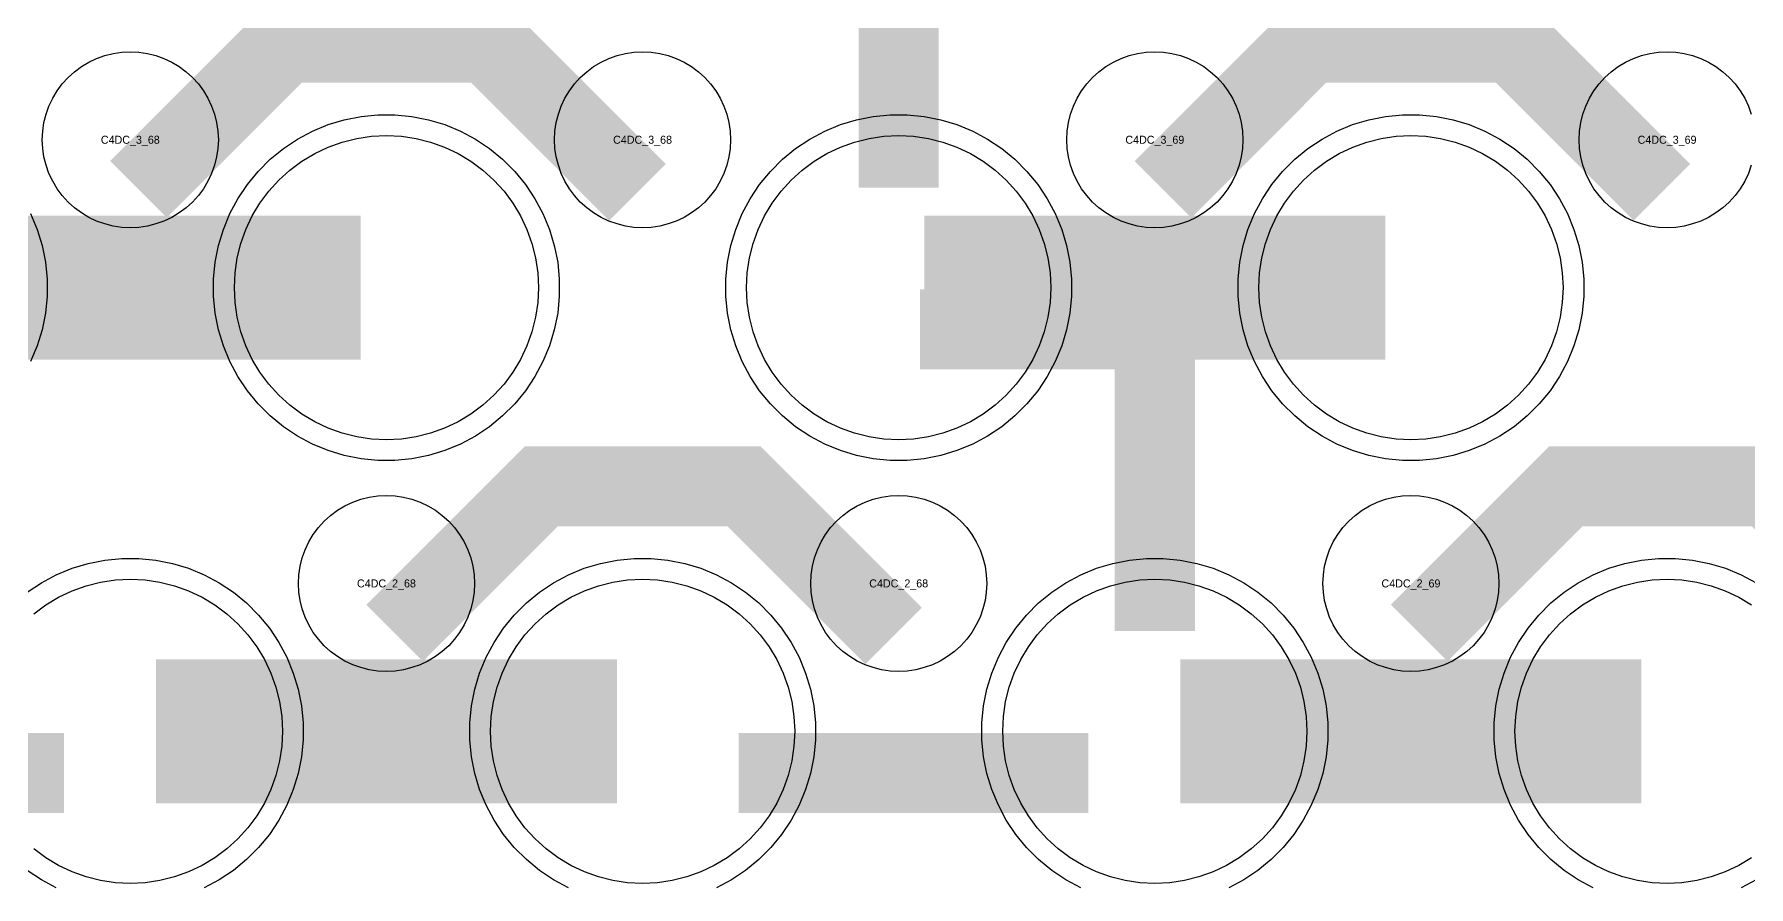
# Model space of a CAD drawing. Extents: x -11880 to 11880, y -14992 to 14992.
# Drawn here: x 9730 to 10266, y -14611 to -14345 of the extents above; entities that cross this region are included whole.
import ezdxf
from ezdxf.enums import TextEntityAlignment as Align

# ---------------------------------------------------------------- set-up
doc = ezdxf.new("R2010")
doc.units = 0
doc.header["$MEASUREMENT"] = 0
for name, color, linetype in [('GDS_775_DT_237', 138, 'CONTINUOUS'), ('RDL1_FS', 34, 'CONTINUOUS'), ('RDL_BS', 160, 'CONTINUOUS')]:
    doc.layers.add(name, color=color, linetype=linetype)

msp = doc.modelspace()

# ---------------------------------------------------------------- linework, layer by layer
at = {"layer": 'RDL1_FS', "color": 241, "true_color": 0xf7abae}
for points in [[(9840, -14471.379), (9835.343, -14471.15), (9830.732, -14470.466), (9826.209, -14469.334), (9821.819, -14467.762), (9817.605, -14465.77), (9813.605, -14463.372), (9809.86, -14460.594), (9806.406, -14457.464), (9803.276, -14454.01), (9800.498, -14450.265), (9798.1, -14446.265), (9796.108, -14442.051), (9794.536, -14437.661), (9793.404, -14433.138), (9792.72, -14428.527), (9792.491, -14423.87), (9792.72, -14419.213), (9793.404, -14414.602), (9794.536, -14410.079), (9796.108, -14405.689), (9798.1, -14401.475), (9800.498, -14397.475), (9803.276, -14393.73), (9806.406, -14390.276), (9809.86, -14387.146), (9813.605, -14384.368), (9817.605, -14381.97), (9821.819, -14379.978), (9826.209, -14378.406), (9830.732, -14377.274), (9835.343, -14376.59), (9840, -14376.361), (9844.657, -14376.59), (9849.268, -14377.274), (9853.791, -14378.406), (9858.181, -14379.978), (9862.395, -14381.97), (9866.395, -14384.368), (9870.14, -14387.146), (9873.594, -14390.276), (9876.724, -14393.73), (9879.502, -14397.475), (9881.9, -14401.475), (9883.892, -14405.689), (9885.464, -14410.079), (9886.596, -14414.602), (9887.28, -14419.213), (9887.509, -14423.87), (9887.28, -14428.527), (9886.596, -14433.138), (9885.464, -14437.661), (9883.892, -14442.051), (9881.9, -14446.265), (9879.502, -14450.265), (9876.724, -14454.01), (9873.594, -14457.464), (9870.14, -14460.594), (9866.395, -14463.372), (9862.395, -14465.77), (9858.181, -14467.762), (9853.791, -14469.334), (9849.268, -14470.466), (9844.657, -14471.15)], [(10000, -14471.379), (9995.343, -14471.15), (9990.732, -14470.466), (9986.209, -14469.334), (9981.819, -14467.762), (9977.605, -14465.77), (9973.605, -14463.372), (9969.86, -14460.594), (9966.406, -14457.464), (9963.276, -14454.01), (9960.498, -14450.265), (9958.1, -14446.265), (9956.108, -14442.051), (9954.536, -14437.661), (9953.404, -14433.138), (9952.72, -14428.527), (9952.491, -14423.87), (9952.72, -14419.213), (9953.404, -14414.602), (9954.536, -14410.079), (9956.108, -14405.689), (9958.1, -14401.475), (9960.498, -14397.475), (9963.276, -14393.73), (9966.406, -14390.276), (9969.86, -14387.146), (9973.605, -14384.368), (9977.605, -14381.97), (9981.819, -14379.978), (9986.209, -14378.406), (9990.732, -14377.274), (9995.343, -14376.59), (10000, -14376.361), (10004.657, -14376.59), (10009.268, -14377.274), (10013.791, -14378.406), (10018.181, -14379.978), (10022.395, -14381.97), (10026.395, -14384.368), (10030.14, -14387.146), (10033.594, -14390.276), (10036.724, -14393.73), (10039.502, -14397.475), (10041.9, -14401.475), (10043.892, -14405.689), (10045.464, -14410.079), (10046.596, -14414.602), (10047.28, -14419.213), (10047.509, -14423.87), (10047.28, -14428.527), (10046.596, -14433.138), (10045.464, -14437.661), (10043.892, -14442.051), (10041.9, -14446.265), (10039.502, -14450.265), (10036.724, -14454.01), (10033.594, -14457.464), (10030.14, -14460.594), (10026.395, -14463.372), (10022.395, -14465.77), (10018.181, -14467.762), (10013.791, -14469.334), (10009.268, -14470.466), (10004.657, -14471.15)], [(10160, -14471.379), (10155.343, -14471.15), (10150.732, -14470.466), (10146.209, -14469.334), (10141.819, -14467.762), (10137.605, -14465.77), (10133.605, -14463.372), (10129.86, -14460.594), (10126.406, -14457.464), (10123.276, -14454.01), (10120.498, -14450.265), (10118.1, -14446.265), (10116.108, -14442.051), (10114.536, -14437.661), (10113.404, -14433.138), (10112.72, -14428.527), (10112.491, -14423.87), (10112.72, -14419.213), (10113.404, -14414.602), (10114.536, -14410.079), (10116.108, -14405.689), (10118.1, -14401.475), (10120.498, -14397.475), (10123.276, -14393.73), (10126.406, -14390.276), (10129.86, -14387.146), (10133.605, -14384.368), (10137.605, -14381.97), (10141.819, -14379.978), (10146.209, -14378.406), (10150.732, -14377.274), (10155.343, -14376.59), (10160, -14376.361), (10164.657, -14376.59), (10169.268, -14377.274), (10173.791, -14378.406), (10178.181, -14379.978), (10182.395, -14381.97), (10186.395, -14384.368), (10190.14, -14387.146), (10193.594, -14390.276), (10196.724, -14393.73), (10199.502, -14397.475), (10201.9, -14401.475), (10203.892, -14405.689), (10205.464, -14410.079), (10206.596, -14414.602), (10207.28, -14419.213), (10207.509, -14423.87), (10207.28, -14428.527), (10206.596, -14433.138), (10205.464, -14437.661), (10203.892, -14442.051), (10201.9, -14446.265), (10199.502, -14450.265), (10196.724, -14454.01), (10193.594, -14457.464), (10190.14, -14460.594), (10186.395, -14463.372), (10182.395, -14465.77), (10178.181, -14467.762), (10173.791, -14469.334), (10169.268, -14470.466), (10164.657, -14471.15)], [(9920, -14609.944), (9915.343, -14609.715), (9910.732, -14609.031), (9906.209, -14607.899), (9901.819, -14606.327), (9897.605, -14604.335), (9893.605, -14601.937), (9889.86, -14599.159), (9886.406, -14596.029), (9883.276, -14592.575), (9880.498, -14588.83), (9878.1, -14584.83), (9876.108, -14580.616), (9874.536, -14576.226), (9873.404, -14571.703), (9872.72, -14567.092), (9872.491, -14562.435), (9872.72, -14557.778), (9873.404, -14553.167), (9874.536, -14548.644), (9876.108, -14544.254), (9878.1, -14540.04), (9880.498, -14536.04), (9883.276, -14532.295), (9886.406, -14528.841), (9889.86, -14525.711), (9893.605, -14522.933), (9897.605, -14520.535), (9901.819, -14518.543), (9906.209, -14516.971), (9910.732, -14515.839), (9915.343, -14515.155), (9920, -14514.926), (9924.657, -14515.155), (9929.268, -14515.839), (9933.791, -14516.971), (9938.181, -14518.543), (9942.395, -14520.535), (9946.395, -14522.933), (9950.14, -14525.711), (9953.594, -14528.841), (9956.724, -14532.295), (9959.502, -14536.04), (9961.9, -14540.04), (9963.892, -14544.254), (9965.464, -14548.644), (9966.596, -14553.167), (9967.28, -14557.778), (9967.509, -14562.435), (9967.28, -14567.092), (9966.596, -14571.703), (9965.464, -14576.226), (9963.892, -14580.616), (9961.9, -14584.83), (9959.502, -14588.83), (9956.724, -14592.575), (9953.594, -14596.029), (9950.14, -14599.159), (9946.395, -14601.937), (9942.395, -14604.335), (9938.181, -14606.327), (9933.791, -14607.899), (9929.268, -14609.031), (9924.657, -14609.715)], [(10080, -14609.944), (10075.343, -14609.715), (10070.732, -14609.031), (10066.209, -14607.899), (10061.819, -14606.327), (10057.605, -14604.335), (10053.605, -14601.937), (10049.86, -14599.159), (10046.406, -14596.029), (10043.276, -14592.575), (10040.498, -14588.83), (10038.1, -14584.83), (10036.108, -14580.616), (10034.536, -14576.226), (10033.404, -14571.703), (10032.72, -14567.092), (10032.491, -14562.435), (10032.72, -14557.778), (10033.404, -14553.167), (10034.536, -14548.644), (10036.108, -14544.254), (10038.1, -14540.04), (10040.498, -14536.04), (10043.276, -14532.295), (10046.406, -14528.841), (10049.86, -14525.711), (10053.605, -14522.933), (10057.605, -14520.535), (10061.819, -14518.543), (10066.209, -14516.971), (10070.732, -14515.839), (10075.343, -14515.155), (10080, -14514.926), (10084.657, -14515.155), (10089.268, -14515.839), (10093.791, -14516.971), (10098.181, -14518.543), (10102.395, -14520.535), (10106.395, -14522.933), (10110.14, -14525.711), (10113.594, -14528.841), (10116.724, -14532.295), (10119.502, -14536.04), (10121.9, -14540.04), (10123.892, -14544.254), (10125.464, -14548.644), (10126.596, -14553.167), (10127.28, -14557.778), (10127.509, -14562.435), (10127.28, -14567.092), (10126.596, -14571.703), (10125.464, -14576.226), (10123.892, -14580.616), (10121.9, -14584.83), (10119.502, -14588.83), (10116.724, -14592.575), (10113.594, -14596.029), (10110.14, -14599.159), (10106.395, -14601.937), (10102.395, -14604.335), (10098.181, -14606.327), (10093.791, -14607.899), (10089.268, -14609.031), (10084.657, -14609.715)]]:
    msp.add_lwpolyline(points, close=True, dxfattribs=at)
for points in [[(9688.002, -14423.87, 45, 45, 0), (9760.002, -14423.87, 45, 45, 0)], [(9760.002, -14423.87, 45, 45, 0), (9832.002, -14423.87, 45, 45, 0)], [(10008.002, -14423.87, 45, 45, 0), (10080.002, -14423.87, 45, 45, 0)], [(10080.002, -14423.87, 45, 45, 0), (10152.002, -14423.87, 45, 45, 0)], [(9768.002, -14562.435, 45, 45, 0), (9840.002, -14562.435, 45, 45, 0)], [(9840.002, -14562.435, 45, 45, 0), (9912.002, -14562.435, 45, 45, 0)], [(10088.002, -14562.435, 45, 45, 0), (10160.002, -14562.435, 45, 45, 0)], [(10160.002, -14562.435, 45, 45, 0), (10232.002, -14562.435, 45, 45, 0)]]:
    msp.add_lwpolyline(points, format="xyseb", dxfattribs=at)
for points in [[(9729.86, -14525.711), (9733.605, -14522.933), (9737.605, -14520.535), (9741.819, -14518.543), (9746.209, -14516.971), (9750.732, -14515.839), (9755.343, -14515.155), (9760, -14514.926), (9764.657, -14515.155), (9769.268, -14515.839), (9773.791, -14516.971), (9778.181, -14518.543), (9782.395, -14520.535), (9786.395, -14522.933), (9790.14, -14525.711), (9793.594, -14528.841), (9796.724, -14532.295), (9799.502, -14536.04), (9801.9, -14540.04), (9803.892, -14544.254), (9805.464, -14548.644), (9806.596, -14553.167), (9807.28, -14557.778), (9807.509, -14562.435), (9807.28, -14567.092), (9806.596, -14571.703), (9805.464, -14576.226), (9803.892, -14580.616), (9801.9, -14584.83), (9799.502, -14588.83), (9796.724, -14592.575), (9793.594, -14596.029), (9790.14, -14599.159), (9786.395, -14601.937), (9782.395, -14604.335), (9778.181, -14606.327), (9773.791, -14607.899), (9769.268, -14609.031), (9764.657, -14609.715), (9760, -14609.944), (9755.343, -14609.715), (9750.732, -14609.031), (9746.209, -14607.899), (9741.819, -14606.327), (9737.605, -14604.335), (9733.605, -14601.937), (9729.86, -14599.159)], [(10266.395, -14601.937), (10262.395, -14604.335), (10258.181, -14606.327), (10253.791, -14607.899), (10249.268, -14609.031), (10244.657, -14609.715), (10240, -14609.944), (10235.343, -14609.715), (10230.732, -14609.031), (10226.209, -14607.899), (10221.819, -14606.327), (10217.605, -14604.335), (10213.605, -14601.937), (10209.86, -14599.159), (10206.406, -14596.029), (10203.276, -14592.575), (10200.498, -14588.83), (10198.1, -14584.83), (10196.108, -14580.616), (10194.536, -14576.226), (10193.404, -14571.703), (10192.72, -14567.092), (10192.491, -14562.435), (10192.72, -14557.778), (10193.404, -14553.167), (10194.536, -14548.644), (10196.108, -14544.254), (10198.1, -14540.04), (10200.498, -14536.04), (10203.276, -14532.295), (10206.406, -14528.841), (10209.86, -14525.711), (10213.605, -14522.933), (10217.605, -14520.535), (10221.819, -14518.543), (10226.209, -14516.971), (10230.732, -14515.839), (10235.343, -14515.155), (10240, -14514.926), (10244.657, -14515.155), (10249.268, -14515.839), (10253.791, -14516.971), (10258.181, -14518.543), (10262.395, -14520.535), (10266.395, -14522.933)]]:
    msp.add_lwpolyline(points, dxfattribs=at)
at = {"layer": 'RDL_BS', "color": 241, "true_color": 0xf7abae}
for points in [[(10000, -14392.6, 25, 25, 0), (10000, -14285.823, 25, 25, 0)], [(10080, -14531.16, 25, 25, 0), (10080, -14424.383, 25, 25, 0)], [(10092.5, -14436.883, 25, 25, 0), (10006.667, -14436.883, 25, 25, 0)], [(10061.827, -14436.883, 25, 25, 0), (10021.599, -14436.883, 25, 25, 0)], [(9630.016, -14575.448, 25, 25, 0), (9739.281, -14575.448, 25, 25, 0)], [(9950.016, -14575.448, 25, 25, 0), (10059.281, -14575.448, 25, 25, 0)]]:
    msp.add_lwpolyline(points, format="xyseb", dxfattribs=at)
at = {"layer": 'RDL_BS'}
for points in [[(10000, -14321.731, 25, 25, 0), (10000, -14369.119, 25, 25, 0)], [(9762.562, -14393.184, 25, 25, 0), (9808.377, -14347.369, 25, 25, 0), (9841.93, -14347.369, 25, 25, 0)], [(9918.401, -14394.083, 25, 25, 0), (9871.687, -14347.369, 25, 25, 0), (9841.929, -14347.369, 25, 25, 0)], [(10082.562, -14393.184, 25, 25, 0), (10128.377, -14347.369, 25, 25, 0), (10161.93, -14347.369, 25, 25, 0)], [(10238.401, -14394.083, 25, 25, 0), (10191.687, -14347.369, 25, 25, 0), (10161.929, -14347.369, 25, 25, 0)], [(10080, -14460.291, 25, 25, 0), (10080, -14507.679, 25, 25, 0)], [(9842.562, -14531.749, 25, 25, 0), (9888.377, -14485.934, 25, 25, 0), (9921.93, -14485.934, 25, 25, 0)], [(9998.401, -14532.648, 25, 25, 0), (9951.687, -14485.934, 25, 25, 0), (9921.929, -14485.934, 25, 25, 0)], [(10162.562, -14531.749, 25, 25, 0), (10208.377, -14485.934, 25, 25, 0), (10241.93, -14485.934, 25, 25, 0)], [(10318.401, -14532.648, 25, 25, 0), (10271.687, -14485.934, 25, 25, 0), (10241.929, -14485.934, 25, 25, 0)]]:
    msp.add_lwpolyline(points, format="xyseb", dxfattribs=at)
for points in [[(9760, -14405.176), (9757.307, -14405.044), (9754.635, -14404.648), (9752.016, -14403.991), (9749.481, -14403.084), (9747.044, -14401.932), (9744.72, -14400.539), (9742.557, -14398.936), (9740.558, -14397.124), (9738.746, -14395.125), (9737.143, -14392.962), (9735.75, -14390.638), (9734.598, -14388.201), (9733.691, -14385.666), (9733.034, -14383.047), (9732.638, -14380.375), (9732.506, -14377.682), (9732.638, -14374.989), (9733.034, -14372.317), (9733.691, -14369.698), (9734.598, -14367.163), (9735.75, -14364.726), (9737.143, -14362.402), (9738.746, -14360.239), (9740.558, -14358.24), (9742.557, -14356.428), (9744.72, -14354.825), (9747.044, -14353.432), (9749.481, -14352.28), (9752.016, -14351.373), (9754.635, -14350.716), (9757.307, -14350.32), (9760, -14350.188), (9762.693, -14350.32), (9765.365, -14350.716), (9767.984, -14351.373), (9770.519, -14352.28), (9772.956, -14353.432), (9775.28, -14354.825), (9777.443, -14356.428), (9779.442, -14358.24), (9781.254, -14360.239), (9782.857, -14362.402), (9784.25, -14364.726), (9785.402, -14367.163), (9786.309, -14369.698), (9786.966, -14372.317), (9787.362, -14374.989), (9787.494, -14377.682), (9787.362, -14380.375), (9786.966, -14383.047), (9786.309, -14385.666), (9785.402, -14388.201), (9784.25, -14390.638), (9782.857, -14392.962), (9781.254, -14395.125), (9779.442, -14397.124), (9777.443, -14398.936), (9775.28, -14400.539), (9772.956, -14401.932), (9770.519, -14403.084), (9767.984, -14403.991), (9765.365, -14404.648), (9762.693, -14405.044)], [(9920, -14405.176), (9917.307, -14405.044), (9914.635, -14404.648), (9912.016, -14403.991), (9909.481, -14403.084), (9907.044, -14401.932), (9904.72, -14400.539), (9902.557, -14398.936), (9900.558, -14397.124), (9898.746, -14395.125), (9897.143, -14392.962), (9895.75, -14390.638), (9894.598, -14388.201), (9893.691, -14385.666), (9893.034, -14383.047), (9892.638, -14380.375), (9892.506, -14377.682), (9892.638, -14374.989), (9893.034, -14372.317), (9893.691, -14369.698), (9894.598, -14367.163), (9895.75, -14364.726), (9897.143, -14362.402), (9898.746, -14360.239), (9900.558, -14358.24), (9902.557, -14356.428), (9904.72, -14354.825), (9907.044, -14353.432), (9909.481, -14352.28), (9912.016, -14351.373), (9914.635, -14350.716), (9917.307, -14350.32), (9920, -14350.188), (9922.693, -14350.32), (9925.365, -14350.716), (9927.984, -14351.373), (9930.519, -14352.28), (9932.956, -14353.432), (9935.28, -14354.825), (9937.443, -14356.428), (9939.442, -14358.24), (9941.254, -14360.239), (9942.857, -14362.402), (9944.25, -14364.726), (9945.402, -14367.163), (9946.309, -14369.698), (9946.966, -14372.317), (9947.362, -14374.989), (9947.494, -14377.682), (9947.362, -14380.375), (9946.966, -14383.047), (9946.309, -14385.666), (9945.402, -14388.201), (9944.25, -14390.638), (9942.857, -14392.962), (9941.254, -14395.125), (9939.442, -14397.124), (9937.443, -14398.936), (9935.28, -14400.539), (9932.956, -14401.932), (9930.519, -14403.084), (9927.984, -14403.991), (9925.365, -14404.648), (9922.693, -14405.044)], [(10080, -14405.176), (10077.307, -14405.044), (10074.635, -14404.648), (10072.016, -14403.991), (10069.481, -14403.084), (10067.044, -14401.932), (10064.72, -14400.539), (10062.557, -14398.936), (10060.558, -14397.124), (10058.746, -14395.125), (10057.143, -14392.962), (10055.75, -14390.638), (10054.598, -14388.201), (10053.691, -14385.666), (10053.034, -14383.047), (10052.638, -14380.375), (10052.506, -14377.682), (10052.638, -14374.989), (10053.034, -14372.317), (10053.691, -14369.698), (10054.598, -14367.163), (10055.75, -14364.726), (10057.143, -14362.402), (10058.746, -14360.239), (10060.558, -14358.24), (10062.557, -14356.428), (10064.72, -14354.825), (10067.044, -14353.432), (10069.481, -14352.28), (10072.016, -14351.373), (10074.635, -14350.716), (10077.307, -14350.32), (10080, -14350.188), (10082.693, -14350.32), (10085.365, -14350.716), (10087.984, -14351.373), (10090.519, -14352.28), (10092.956, -14353.432), (10095.28, -14354.825), (10097.443, -14356.428), (10099.442, -14358.24), (10101.254, -14360.239), (10102.857, -14362.402), (10104.25, -14364.726), (10105.402, -14367.163), (10106.309, -14369.698), (10106.966, -14372.317), (10107.362, -14374.989), (10107.494, -14377.682), (10107.362, -14380.375), (10106.966, -14383.047), (10106.309, -14385.666), (10105.402, -14388.201), (10104.25, -14390.638), (10102.857, -14392.962), (10101.254, -14395.125), (10099.442, -14397.124), (10097.443, -14398.936), (10095.28, -14400.539), (10092.956, -14401.932), (10090.519, -14403.084), (10087.984, -14403.991), (10085.365, -14404.648), (10082.693, -14405.044)], [(9840, -14543.741), (9837.307, -14543.609), (9834.635, -14543.213), (9832.016, -14542.556), (9829.481, -14541.649), (9827.044, -14540.497), (9824.72, -14539.104), (9822.557, -14537.501), (9820.558, -14535.689), (9818.746, -14533.69), (9817.143, -14531.527), (9815.75, -14529.203), (9814.598, -14526.766), (9813.691, -14524.231), (9813.034, -14521.612), (9812.638, -14518.94), (9812.506, -14516.247), (9812.638, -14513.554), (9813.034, -14510.882), (9813.691, -14508.263), (9814.598, -14505.728), (9815.75, -14503.291), (9817.143, -14500.967), (9818.746, -14498.804), (9820.558, -14496.805), (9822.557, -14494.993), (9824.72, -14493.39), (9827.044, -14491.997), (9829.481, -14490.845), (9832.016, -14489.938), (9834.635, -14489.281), (9837.307, -14488.885), (9840, -14488.753), (9842.693, -14488.885), (9845.365, -14489.281), (9847.984, -14489.938), (9850.519, -14490.845), (9852.956, -14491.997), (9855.28, -14493.39), (9857.443, -14494.993), (9859.442, -14496.805), (9861.254, -14498.804), (9862.857, -14500.967), (9864.25, -14503.291), (9865.402, -14505.728), (9866.309, -14508.263), (9866.966, -14510.882), (9867.362, -14513.554), (9867.494, -14516.247), (9867.362, -14518.94), (9866.966, -14521.612), (9866.309, -14524.231), (9865.402, -14526.766), (9864.25, -14529.203), (9862.857, -14531.527), (9861.254, -14533.69), (9859.442, -14535.689), (9857.443, -14537.501), (9855.28, -14539.104), (9852.956, -14540.497), (9850.519, -14541.649), (9847.984, -14542.556), (9845.365, -14543.213), (9842.693, -14543.609)], [(10000, -14543.741), (9997.307, -14543.609), (9994.635, -14543.213), (9992.016, -14542.556), (9989.481, -14541.649), (9987.044, -14540.497), (9984.72, -14539.104), (9982.557, -14537.501), (9980.558, -14535.689), (9978.746, -14533.69), (9977.143, -14531.527), (9975.75, -14529.203), (9974.598, -14526.766), (9973.691, -14524.231), (9973.034, -14521.612), (9972.638, -14518.94), (9972.506, -14516.247), (9972.638, -14513.554), (9973.034, -14510.882), (9973.691, -14508.263), (9974.598, -14505.728), (9975.75, -14503.291), (9977.143, -14500.967), (9978.746, -14498.804), (9980.558, -14496.805), (9982.557, -14494.993), (9984.72, -14493.39), (9987.044, -14491.997), (9989.481, -14490.845), (9992.016, -14489.938), (9994.635, -14489.281), (9997.307, -14488.885), (10000, -14488.753), (10002.693, -14488.885), (10005.365, -14489.281), (10007.984, -14489.938), (10010.519, -14490.845), (10012.956, -14491.997), (10015.28, -14493.39), (10017.443, -14494.993), (10019.442, -14496.805), (10021.254, -14498.804), (10022.857, -14500.967), (10024.25, -14503.291), (10025.402, -14505.728), (10026.309, -14508.263), (10026.966, -14510.882), (10027.362, -14513.554), (10027.494, -14516.247), (10027.362, -14518.94), (10026.966, -14521.612), (10026.309, -14524.231), (10025.402, -14526.766), (10024.25, -14529.203), (10022.857, -14531.527), (10021.254, -14533.69), (10019.442, -14535.689), (10017.443, -14537.501), (10015.28, -14539.104), (10012.956, -14540.497), (10010.519, -14541.649), (10007.984, -14542.556), (10005.365, -14543.213), (10002.693, -14543.609)], [(10160, -14543.741), (10157.307, -14543.609), (10154.635, -14543.213), (10152.016, -14542.556), (10149.481, -14541.649), (10147.044, -14540.497), (10144.72, -14539.104), (10142.557, -14537.501), (10140.558, -14535.689), (10138.746, -14533.69), (10137.143, -14531.527), (10135.75, -14529.203), (10134.598, -14526.766), (10133.691, -14524.231), (10133.034, -14521.612), (10132.638, -14518.94), (10132.506, -14516.247), (10132.638, -14513.554), (10133.034, -14510.882), (10133.691, -14508.263), (10134.598, -14505.728), (10135.75, -14503.291), (10137.143, -14500.967), (10138.746, -14498.804), (10140.558, -14496.805), (10142.557, -14494.993), (10144.72, -14493.39), (10147.044, -14491.997), (10149.481, -14490.845), (10152.016, -14489.938), (10154.635, -14489.281), (10157.307, -14488.885), (10160, -14488.753), (10162.693, -14488.885), (10165.365, -14489.281), (10167.984, -14489.938), (10170.519, -14490.845), (10172.956, -14491.997), (10175.28, -14493.39), (10177.443, -14494.993), (10179.442, -14496.805), (10181.254, -14498.804), (10182.857, -14500.967), (10184.25, -14503.291), (10185.402, -14505.728), (10186.309, -14508.263), (10186.966, -14510.882), (10187.362, -14513.554), (10187.494, -14516.247), (10187.362, -14518.94), (10186.966, -14521.612), (10186.309, -14524.231), (10185.402, -14526.766), (10184.25, -14529.203), (10182.857, -14531.527), (10181.254, -14533.69), (10179.442, -14535.689), (10177.443, -14537.501), (10175.28, -14539.104), (10172.956, -14540.497), (10170.519, -14541.649), (10167.984, -14542.556), (10165.365, -14543.213), (10162.693, -14543.609)]]:
    msp.add_lwpolyline(points, close=True, dxfattribs=at)
msp.add_lwpolyline([(10266.309, -14385.666), (10265.402, -14388.201), (10264.25, -14390.638), (10262.857, -14392.962), (10261.254, -14395.125), (10259.442, -14397.124), (10257.443, -14398.936), (10255.28, -14400.539), (10252.956, -14401.932), (10250.519, -14403.084), (10247.984, -14403.991), (10245.365, -14404.648), (10242.693, -14405.044), (10240, -14405.176), (10237.307, -14405.044), (10234.635, -14404.648), (10232.016, -14403.991), (10229.481, -14403.084), (10227.044, -14401.932), (10224.72, -14400.539), (10222.557, -14398.936), (10220.558, -14397.124), (10218.746, -14395.125), (10217.143, -14392.962), (10215.75, -14390.638), (10214.598, -14388.201), (10213.691, -14385.666), (10213.034, -14383.047), (10212.638, -14380.375), (10212.506, -14377.682), (10212.638, -14374.989), (10213.034, -14372.317), (10213.691, -14369.698), (10214.598, -14367.163), (10215.75, -14364.726), (10217.143, -14362.402), (10218.746, -14360.239), (10220.558, -14358.24), (10222.557, -14356.428), (10224.72, -14354.825), (10227.044, -14353.432), (10229.481, -14352.28), (10232.016, -14351.373), (10234.635, -14350.716), (10237.307, -14350.32), (10240, -14350.188), (10242.693, -14350.32), (10245.365, -14350.716), (10247.984, -14351.373), (10250.519, -14352.28), (10252.956, -14353.432), (10255.28, -14354.825), (10257.443, -14356.428), (10259.442, -14358.24), (10261.254, -14360.239), (10262.857, -14362.402), (10264.25, -14364.726), (10265.402, -14367.163), (10266.309, -14369.698)], dxfattribs=at)
at = {"layer": 'RDL_BS', "color": 241, "true_color": 0xf7abae}
for points in [[(9837.356, -14477.87), (9832.062, -14477.353), (9826.835, -14476.307), (9821.795, -14474.776), (9816.885, -14472.745), (9812.223, -14470.253), (9807.809, -14467.306), (9803.708, -14463.944), (9799.926, -14460.162), (9796.564, -14456.061), (9793.617, -14451.647), (9791.125, -14446.985), (9789.094, -14442.075), (9787.563, -14437.035), (9786.517, -14431.808), (9786, -14426.514), (9786, -14421.226), (9786.517, -14415.932), (9787.563, -14410.705), (9789.094, -14405.665), (9791.125, -14400.755), (9793.617, -14396.093), (9796.564, -14391.679), (9799.926, -14387.578), (9803.708, -14383.796), (9807.809, -14380.434), (9812.223, -14377.487), (9816.885, -14374.995), (9821.795, -14372.964), (9826.835, -14371.433), (9832.062, -14370.387), (9837.356, -14369.87), (9842.644, -14369.87), (9847.938, -14370.387), (9853.165, -14371.433), (9858.205, -14372.964), (9863.115, -14374.995), (9867.777, -14377.487), (9872.191, -14380.434), (9876.292, -14383.796), (9880.074, -14387.578), (9883.436, -14391.679), (9886.383, -14396.093), (9888.875, -14400.755), (9890.906, -14405.665), (9892.437, -14410.705), (9893.483, -14415.932), (9894, -14421.226), (9894, -14426.514), (9893.483, -14431.808), (9892.437, -14437.035), (9890.906, -14442.075), (9888.875, -14446.985), (9886.383, -14451.647), (9883.436, -14456.061), (9880.074, -14460.162), (9876.292, -14463.944), (9872.191, -14467.306), (9867.777, -14470.253), (9863.115, -14472.745), (9858.205, -14474.776), (9853.165, -14476.307), (9847.938, -14477.353), (9842.644, -14477.87)], [(9997.356, -14477.87), (9992.062, -14477.353), (9986.835, -14476.307), (9981.795, -14474.776), (9976.885, -14472.745), (9972.223, -14470.253), (9967.809, -14467.306), (9963.708, -14463.944), (9959.926, -14460.162), (9956.564, -14456.061), (9953.617, -14451.647), (9951.125, -14446.985), (9949.094, -14442.075), (9947.563, -14437.035), (9946.517, -14431.808), (9946, -14426.514), (9946, -14421.226), (9946.517, -14415.932), (9947.563, -14410.705), (9949.094, -14405.665), (9951.125, -14400.755), (9953.617, -14396.093), (9956.564, -14391.679), (9959.926, -14387.578), (9963.708, -14383.796), (9967.809, -14380.434), (9972.223, -14377.487), (9976.885, -14374.995), (9981.795, -14372.964), (9986.835, -14371.433), (9992.062, -14370.387), (9997.356, -14369.87), (10002.644, -14369.87), (10007.938, -14370.387), (10013.165, -14371.433), (10018.205, -14372.964), (10023.115, -14374.995), (10027.777, -14377.487), (10032.191, -14380.434), (10036.292, -14383.796), (10040.074, -14387.578), (10043.436, -14391.679), (10046.383, -14396.093), (10048.875, -14400.755), (10050.906, -14405.665), (10052.437, -14410.705), (10053.483, -14415.932), (10054, -14421.226), (10054, -14426.514), (10053.483, -14431.808), (10052.437, -14437.035), (10050.906, -14442.075), (10048.875, -14446.985), (10046.383, -14451.647), (10043.436, -14456.061), (10040.074, -14460.162), (10036.292, -14463.944), (10032.191, -14467.306), (10027.777, -14470.253), (10023.115, -14472.745), (10018.205, -14474.776), (10013.165, -14476.307), (10007.938, -14477.353), (10002.644, -14477.87)], [(10157.356, -14477.87), (10152.062, -14477.353), (10146.835, -14476.307), (10141.795, -14474.776), (10136.885, -14472.745), (10132.223, -14470.253), (10127.809, -14467.306), (10123.708, -14463.944), (10119.926, -14460.162), (10116.564, -14456.061), (10113.617, -14451.647), (10111.125, -14446.985), (10109.094, -14442.075), (10107.563, -14437.035), (10106.517, -14431.808), (10106, -14426.514), (10106, -14421.226), (10106.517, -14415.932), (10107.563, -14410.705), (10109.094, -14405.665), (10111.125, -14400.755), (10113.617, -14396.093), (10116.564, -14391.679), (10119.926, -14387.578), (10123.708, -14383.796), (10127.809, -14380.434), (10132.223, -14377.487), (10136.885, -14374.995), (10141.795, -14372.964), (10146.835, -14371.433), (10152.062, -14370.387), (10157.356, -14369.87), (10162.644, -14369.87), (10167.938, -14370.387), (10173.165, -14371.433), (10178.205, -14372.964), (10183.115, -14374.995), (10187.777, -14377.487), (10192.191, -14380.434), (10196.292, -14383.796), (10200.074, -14387.578), (10203.436, -14391.679), (10206.383, -14396.093), (10208.875, -14400.755), (10210.906, -14405.665), (10212.437, -14410.705), (10213.483, -14415.932), (10214, -14421.226), (10214, -14426.514), (10213.483, -14431.808), (10212.437, -14437.035), (10210.906, -14442.075), (10208.875, -14446.985), (10206.383, -14451.647), (10203.436, -14456.061), (10200.074, -14460.162), (10196.292, -14463.944), (10192.191, -14467.306), (10187.777, -14470.253), (10183.115, -14472.745), (10178.205, -14474.776), (10173.165, -14476.307), (10167.938, -14477.353), (10162.644, -14477.87)]]:
    msp.add_lwpolyline(points, close=True, dxfattribs=at)
for points in [[(9728.875, -14400.755), (9730.906, -14405.665), (9732.437, -14410.705), (9733.483, -14415.932), (9734, -14421.226), (9734, -14426.514), (9733.483, -14431.808), (9732.437, -14437.035), (9730.906, -14442.075), (9728.875, -14446.985)], [(9727.809, -14518.999), (9732.223, -14516.052), (9736.885, -14513.56), (9741.795, -14511.529), (9746.835, -14509.998), (9752.062, -14508.952), (9757.356, -14508.435), (9762.644, -14508.435), (9767.938, -14508.952), (9773.165, -14509.998), (9778.205, -14511.529), (9783.115, -14513.56), (9787.777, -14516.052), (9792.191, -14518.999), (9796.292, -14522.361), (9800.074, -14526.143), (9803.436, -14530.244), (9806.383, -14534.658), (9808.875, -14539.32), (9810.906, -14544.23), (9812.437, -14549.27), (9813.483, -14554.497), (9814, -14559.791), (9814, -14565.079), (9813.483, -14570.373), (9812.437, -14575.6), (9810.906, -14580.64), (9808.875, -14585.55), (9806.383, -14590.212), (9803.436, -14594.626), (9800.074, -14598.727), (9796.292, -14602.509), (9792.191, -14605.871), (9787.777, -14608.818), (9783.115, -14611.31)], [(9896.885, -14611.31), (9892.223, -14608.818), (9887.809, -14605.871), (9883.708, -14602.509), (9879.926, -14598.727), (9876.564, -14594.626), (9873.617, -14590.212), (9871.125, -14585.55), (9869.094, -14580.64), (9867.563, -14575.6), (9866.517, -14570.373), (9866, -14565.079), (9866, -14559.791), (9866.517, -14554.497), (9867.563, -14549.27), (9869.094, -14544.23), (9871.125, -14539.32), (9873.617, -14534.658), (9876.564, -14530.244), (9879.926, -14526.143), (9883.708, -14522.361), (9887.809, -14518.999), (9892.223, -14516.052), (9896.885, -14513.56), (9901.795, -14511.529), (9906.835, -14509.998), (9912.062, -14508.952), (9917.356, -14508.435), (9922.644, -14508.435), (9927.938, -14508.952), (9933.165, -14509.998), (9938.205, -14511.529), (9943.115, -14513.56), (9947.777, -14516.052), (9952.191, -14518.999), (9956.292, -14522.361), (9960.074, -14526.143), (9963.436, -14530.244), (9966.383, -14534.658), (9968.875, -14539.32), (9970.906, -14544.23), (9972.437, -14549.27), (9973.483, -14554.497), (9974, -14559.791), (9974, -14565.079), (9973.483, -14570.373), (9972.437, -14575.6), (9970.906, -14580.64), (9968.875, -14585.55), (9966.383, -14590.212), (9963.436, -14594.626), (9960.074, -14598.727), (9956.292, -14602.509), (9952.191, -14605.871), (9947.777, -14608.818), (9943.115, -14611.31)], [(10056.885, -14611.31), (10052.223, -14608.818), (10047.809, -14605.871), (10043.708, -14602.509), (10039.926, -14598.727), (10036.564, -14594.626), (10033.617, -14590.212), (10031.125, -14585.55), (10029.094, -14580.64), (10027.563, -14575.6), (10026.517, -14570.373), (10026, -14565.079), (10026, -14559.791), (10026.517, -14554.497), (10027.563, -14549.27), (10029.094, -14544.23), (10031.125, -14539.32), (10033.617, -14534.658), (10036.564, -14530.244), (10039.926, -14526.143), (10043.708, -14522.361), (10047.809, -14518.999), (10052.223, -14516.052), (10056.885, -14513.56), (10061.795, -14511.529), (10066.835, -14509.998), (10072.062, -14508.952), (10077.356, -14508.435), (10082.644, -14508.435), (10087.938, -14508.952), (10093.165, -14509.998), (10098.205, -14511.529), (10103.115, -14513.56), (10107.777, -14516.052), (10112.191, -14518.999), (10116.292, -14522.361), (10120.074, -14526.143), (10123.436, -14530.244), (10126.383, -14534.658), (10128.875, -14539.32), (10130.906, -14544.23), (10132.437, -14549.27), (10133.483, -14554.497), (10134, -14559.791), (10134, -14565.079), (10133.483, -14570.373), (10132.437, -14575.6), (10130.906, -14580.64), (10128.875, -14585.55), (10126.383, -14590.212), (10123.436, -14594.626), (10120.074, -14598.727), (10116.292, -14602.509), (10112.191, -14605.871), (10107.777, -14608.818), (10103.115, -14611.31)], [(10216.885, -14611.31), (10212.223, -14608.818), (10207.809, -14605.871), (10203.708, -14602.509), (10199.926, -14598.727), (10196.564, -14594.626), (10193.617, -14590.212), (10191.125, -14585.55), (10189.094, -14580.64), (10187.563, -14575.6), (10186.517, -14570.373), (10186, -14565.079), (10186, -14559.791), (10186.517, -14554.497), (10187.563, -14549.27), (10189.094, -14544.23), (10191.125, -14539.32), (10193.617, -14534.658), (10196.564, -14530.244), (10199.926, -14526.143), (10203.708, -14522.361), (10207.809, -14518.999), (10212.223, -14516.052), (10216.885, -14513.56), (10221.795, -14511.529), (10226.835, -14509.998), (10232.062, -14508.952), (10237.356, -14508.435), (10242.644, -14508.435), (10247.938, -14508.952), (10253.165, -14509.998), (10258.205, -14511.529), (10263.115, -14513.56), (10267.777, -14516.052)], [(9736.885, -14611.31), (9732.223, -14608.818), (9727.809, -14605.871)], [(10267.777, -14608.818), (10263.115, -14611.31)]]:
    msp.add_lwpolyline(points, dxfattribs=at)

# ---------------------------------------------------------------- texts
at = {"layer": 'GDS_775_DT_237'}
for s, p in [('C4DC_3_68', (9760, -14377.682)), ('C4DC_3_68', (9760, -14377.682)), ('C4DC_3_68', (9920, -14377.682)), ('C4DC_3_68', (9920, -14377.682)), ('C4DC_3_69', (10080, -14377.682)), ('C4DC_3_69', (10080, -14377.682)), ('C4DC_3_69', (10240, -14377.682)), ('C4DC_3_69', (10240, -14377.682)), ('C4DC_2_68', (9840, -14516.247)), ('C4DC_2_68', (9840, -14516.247)), ('C4DC_2_68', (10000, -14516.247)), ('C4DC_2_68', (10000, -14516.247)), ('C4DC_2_69', (10160, -14516.247)), ('C4DC_2_69', (10160, -14516.247))]:
    msp.add_text(s, height=2.5, dxfattribs=at).set_placement(p, align=Align.MIDDLE_CENTER)

doc.saveas('drawing.dxf')
